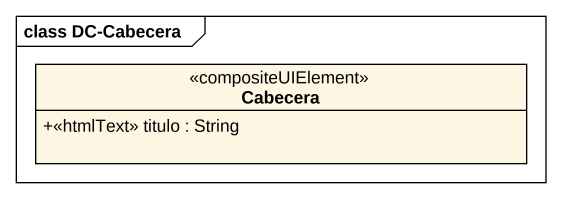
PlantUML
@startuml
mainframe class DC-Cabecera
hide circle
hide empty members
skinparam classAttributeIconSize 0
class Cabecera <<compositeUIElement>> {
  +<<htmlText>> titulo : String
}
@enduml
